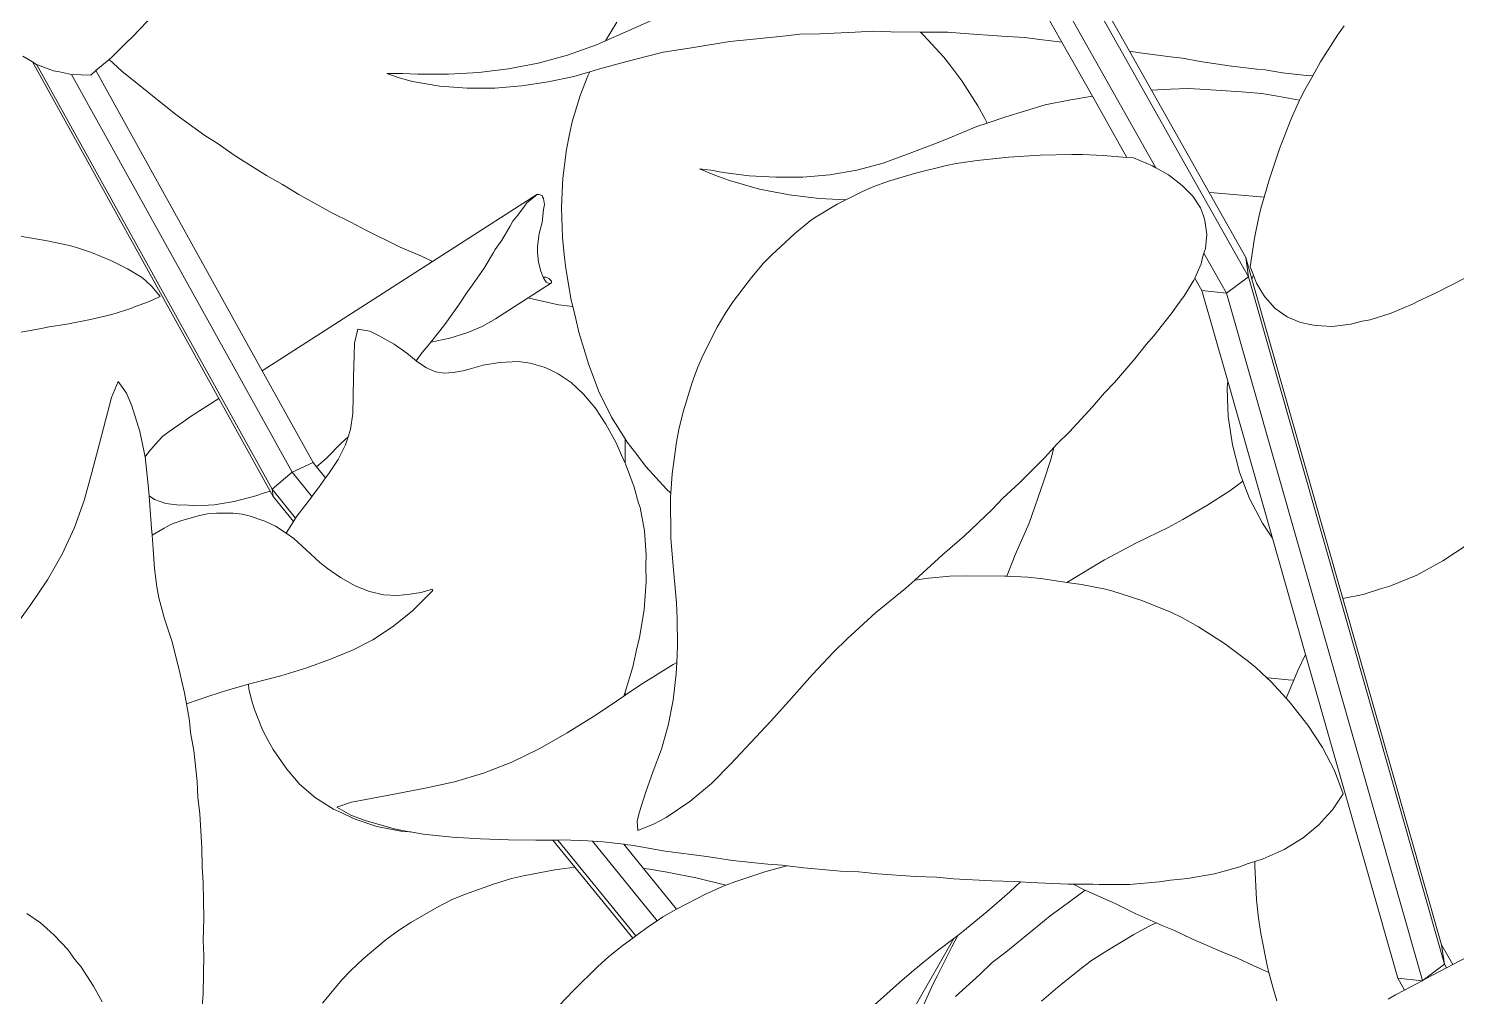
# Model space of a CAD drawing. Header units: metres. Extents: x 12.2 to 77.2, y 18.8 to 35.5.
# Drawn here: x 61.1958 to 61.4757, y 30.0491 to 30.239 of the extents above; entities that cross this region are included whole.
import ezdxf

# ---------------------------------------------------------------- set-up
doc = ezdxf.new("R2010")
doc.units = ezdxf.units.M
doc.layers.add('0inne_gulv', color=7, linetype='Continuous', lineweight=13)

# ---------------------------------------------------------------- blocks, each defined once
blk = doc.blocks.new('One bedroom house rs')
for p, q in [((-9.1878, -1.68776), (-9.12703, -1.7956)), ((-9.14518, -1.77426), (-9.19097, -1.693)), ((-9.15038, -1.75135), (-9.16146, -1.73169)), ((-9.16363, -1.74958), (-9.16942, -1.73931)), ((-9.34575, -1.74851), (-9.34166, -1.74421)), ((-9.25087, -1.74567), (-9.2531, -1.74936)), ((-9.24922, -1.74764), (-9.24379, -1.74522)), ((-9.10958, -1.7482), (-9.1083, -1.7464)), ((-9.34575, -1.74851), (-9.34718, -1.74983)), ((-9.2531, -1.74936), (-9.25482, -1.75012)), ((-9.24922, -1.74764), (-9.2531, -1.74936)), ((-9.22407, -1.74903), (-9.22871, -1.74944)), ((-9.21764, -1.74837), (-9.22407, -1.74903)), ((-9.21764, -1.74837), (-9.21497, -1.74805)), ((-9.21497, -1.74805), (-9.21099, -1.74794)), ((-9.21099, -1.74794), (-9.20416, -1.74764)), ((-9.20069, -1.74744), (-9.20416, -1.74764)), ((-9.19716, -1.74754), (-9.20069, -1.74744)), ((-9.19137, -1.74762), (-9.19716, -1.74754)), ((-9.19066, -1.7483), (-9.19137, -1.74762)), ((-9.19002, -1.74764), (-9.19137, -1.74762)), ((-9.18677, -1.75254), (-9.19066, -1.7483)), ((-9.18597, -1.74764), (-9.19002, -1.74764)), ((-9.18275, -1.7479), (-9.18597, -1.74764)), ((-9.18275, -1.7479), (-9.17539, -1.74841)), ((-9.17539, -1.74841), (-9.17093, -1.74865)), ((-9.16796, -1.74905), (-9.17093, -1.74865)), ((-9.16363, -1.74958), (-9.16796, -1.74905)), ((-9.10958, -1.7482), (-9.11292, -1.75346)), ((-9.34985, -1.75251), (-9.34718, -1.74983)), ((-9.26629, -1.75373), (-9.26052, -1.75216)), ((-9.26052, -1.75216), (-9.25482, -1.75012)), ((-9.24714, -1.7529), (-9.24177, -1.75154)), ((-9.23622, -1.75071), (-9.24177, -1.75154)), ((-9.22871, -1.74944), (-9.23622, -1.75071)), ((-9.15765, -1.76019), (-9.16363, -1.74958)), ((-9.15038, -1.75135), (-9.14833, -1.75168)), ((-9.14607, -1.75901), (-9.15038, -1.75135)), ((-9.14833, -1.75168), (-9.14234, -1.75248)), ((-9.36541, -1.75347), (-9.36728, -1.75233)), ((-9.36453, -1.75401), (-9.36541, -1.75347)), ((-9.32887, -1.81947), (-9.36541, -1.75347)), ((-9.31842, -1.8373), (-9.36453, -1.75401)), ((-9.36444, -1.75407), (-9.36453, -1.75401)), ((-9.36444, -1.75407), (-9.36129, -1.75523)), ((-9.35296, -1.75518), (-9.35038, -1.75297)), ((-9.35038, -1.75297), (-9.34985, -1.75251)), ((-9.35038, -1.75297), (-9.34791, -1.75527)), ((-9.27209, -1.75484), (-9.27793, -1.75552)), ((-9.26629, -1.75373), (-9.27209, -1.75484)), ((-9.25617, -1.75539), (-9.25446, -1.75489)), ((-9.24987, -1.75362), (-9.25446, -1.75489)), ((-9.24987, -1.75362), (-9.24714, -1.7529)), ((-9.18677, -1.75254), (-9.18537, -1.7543)), ((-9.18537, -1.7543), (-9.18325, -1.75716)), ((-9.14234, -1.75248), (-9.14001, -1.75273)), ((-9.13649, -1.75338), (-9.14001, -1.75273)), ((-9.13649, -1.75338), (-9.13084, -1.75425)), ((-9.13084, -1.75425), (-9.12544, -1.75489)), ((-9.12544, -1.75489), (-9.1238, -1.75503)), ((-9.11292, -1.75346), (-9.11446, -1.75618)), ((-9.36129, -1.75523), (-9.36012, -1.75543)), ((-9.36012, -1.75543), (-9.35777, -1.75593)), ((-9.35773, -1.75591), (-9.35777, -1.75593)), ((-9.31451, -1.83397), (-9.35773, -1.75591)), ((-9.35399, -1.75607), (-9.35773, -1.75591)), ((-9.35399, -1.75607), (-9.35296, -1.75518)), ((-9.32038, -1.81403), (-9.35296, -1.75518)), ((-9.3373, -1.76379), (-9.34791, -1.75527)), ((-9.29595, -1.75573), (-9.29287, -1.75571)), ((-9.29595, -1.75573), (-9.2935, -1.75659)), ((-9.29093, -1.75729), (-9.2935, -1.75659)), ((-9.2899, -1.75586), (-9.29287, -1.75571)), ((-9.29093, -1.75729), (-9.28556, -1.75822)), ((-9.2899, -1.75586), (-9.28385, -1.75585)), ((-9.27793, -1.75552), (-9.28385, -1.75585)), ((-9.26949, -1.75816), (-9.26431, -1.7574)), ((-9.26431, -1.7574), (-9.2593, -1.75631)), ((-9.2593, -1.75631), (-9.25617, -1.75539)), ((-9.25657, -1.75619), (-9.25805, -1.76004)), ((-9.25617, -1.75539), (-9.25657, -1.75619)), ((-9.18325, -1.75716), (-9.1801, -1.76208)), ((-9.1238, -1.75503), (-9.12036, -1.75558)), ((-9.12036, -1.75558), (-9.11565, -1.75611)), ((-9.11446, -1.75618), (-9.11601, -1.75891)), ((-9.11446, -1.75618), (-9.11565, -1.75611)), ((-9.28019, -1.75864), (-9.28556, -1.75822)), ((-9.2748, -1.75859), (-9.28019, -1.75864)), ((-9.2748, -1.75859), (-9.26949, -1.75816)), ((-9.25805, -1.76004), (-9.25962, -1.76523)), ((-9.15765, -1.76019), (-9.16224, -1.76099)), ((-9.15089, -1.7722), (-9.15765, -1.76019)), ((-9.14607, -1.75901), (-9.14232, -1.75882)), ((-9.13476, -1.77907), (-9.14607, -1.75901)), ((-9.13886, -1.7587), (-9.14232, -1.75882)), ((-9.13541, -1.75888), (-9.13886, -1.7587)), ((-9.12841, -1.75934), (-9.13541, -1.75888)), ((-9.12444, -1.75966), (-9.12841, -1.75934)), ((-9.12134, -1.76018), (-9.12444, -1.75966)), ((-9.12134, -1.76018), (-9.11702, -1.76096)), ((-9.11601, -1.75891), (-9.11692, -1.76072)), ((-9.17873, -1.76458), (-9.1801, -1.76208)), ((-9.16691, -1.7619), (-9.17461, -1.76422)), ((-9.16224, -1.76099), (-9.16691, -1.7619)), ((-9.11702, -1.76096), (-9.11866, -1.76465)), ((-9.11692, -1.76072), (-9.11702, -1.76096)), ((-9.3373, -1.76379), (-9.3316, -1.76787)), ((-9.26008, -1.76732), (-9.25962, -1.76523)), ((-9.1859, -1.76848), (-9.18029, -1.76611)), ((-9.17829, -1.76545), (-9.18029, -1.76611)), ((-9.17829, -1.76545), (-9.17873, -1.76458)), ((-9.17461, -1.76422), (-9.17829, -1.76545)), ((-9.11866, -1.76465), (-9.12096, -1.77052)), ((-9.3292, -1.7694), (-9.3316, -1.76787)), ((-9.26076, -1.77066), (-9.26008, -1.76732)), ((-9.18875, -1.76962), (-9.1859, -1.76848)), ((-9.32568, -1.77187), (-9.3292, -1.7694)), ((-9.26076, -1.77066), (-9.26145, -1.77625)), ((-9.19864, -1.77331), (-9.19357, -1.77145)), ((-9.18875, -1.76962), (-9.19357, -1.77145)), ((-9.17407, -1.77216), (-9.16787, -1.77176)), ((-9.16169, -1.77161), (-9.16787, -1.77176)), ((-9.16169, -1.77161), (-9.15961, -1.77164)), ((-9.15556, -1.77182), (-9.15961, -1.77164)), ((-9.12295, -1.7764), (-9.12096, -1.77052)), ((-9.32568, -1.77187), (-9.31954, -1.77573)), ((-9.23466, -1.77443), (-9.23166, -1.77567)), ((-9.23466, -1.77443), (-9.23241, -1.7747)), ((-9.20382, -1.77471), (-9.19864, -1.77331)), ((-9.18626, -1.77377), (-9.19206, -1.77521)), ((-9.18626, -1.77377), (-9.18433, -1.77339)), ((-9.18023, -1.7728), (-9.18433, -1.77339)), ((-9.17407, -1.77216), (-9.18023, -1.7728)), ((-9.15089, -1.7722), (-9.15556, -1.77182)), ((-9.14958, -1.7723), (-9.15089, -1.7722)), ((-9.14958, -1.7723), (-9.14589, -1.77388)), ((-9.14518, -1.77426), (-9.14589, -1.77388)), ((-9.1438, -1.775), (-9.14518, -1.77426)), ((-9.31954, -1.77573), (-9.31638, -1.7775)), ((-9.26145, -1.77625), (-9.26159, -1.77901)), ((-9.23002, -1.77515), (-9.23241, -1.7747)), ((-9.2288, -1.77673), (-9.23166, -1.77567)), ((-9.23002, -1.77515), (-9.22492, -1.77578)), ((-9.2288, -1.77673), (-9.2229, -1.7784)), ((-9.21972, -1.7761), (-9.22492, -1.77578)), ((-9.2144, -1.77609), (-9.21972, -1.7761)), ((-9.2144, -1.77609), (-9.20909, -1.77564)), ((-9.20909, -1.77564), (-9.20382, -1.77471)), ((-9.19763, -1.77688), (-9.20081, -1.77802)), ((-9.19763, -1.77688), (-9.19206, -1.77521)), ((-9.14271, -1.77564), (-9.1438, -1.775)), ((-9.14004, -1.77768), (-9.14271, -1.77564)), ((-9.12295, -1.7764), (-9.12398, -1.77998)), ((-9.31638, -1.7775), (-9.31321, -1.77946)), ((-9.31321, -1.77946), (-9.30672, -1.78306)), ((-9.287, -1.79262), (-9.26655, -1.7795)), ((-9.26779, -1.78055), (-9.26684, -1.77978)), ((-9.26684, -1.77978), (-9.26655, -1.7795)), ((-9.26655, -1.7795), (-9.26609, -1.77948)), ((-9.26553, -1.77967), (-9.26609, -1.77948)), ((-9.26542, -1.77992), (-9.26553, -1.77967)), ((-9.26521, -1.78029), (-9.26542, -1.77992)), ((-9.26159, -1.77901), (-9.26171, -1.78201)), ((-9.21706, -1.77956), (-9.2229, -1.7784)), ((-9.21122, -1.78023), (-9.21706, -1.77956)), ((-9.20597, -1.78051), (-9.20287, -1.77892)), ((-9.20081, -1.77802), (-9.20287, -1.77892)), ((-9.14004, -1.77768), (-9.13796, -1.77983)), ((-9.13647, -1.7821), (-9.13796, -1.77983)), ((-9.13374, -1.77917), (-9.13476, -1.77907)), ((-9.12759, -1.79181), (-9.13476, -1.77907)), ((-9.13374, -1.77917), (-9.12618, -1.77982)), ((-9.12618, -1.77982), (-9.12398, -1.77998)), ((-9.12398, -1.77998), (-9.12462, -1.78222)), ((-9.26894, -1.78179), (-9.27025, -1.78354)), ((-9.26894, -1.78179), (-9.26851, -1.78112)), ((-9.26851, -1.78112), (-9.26779, -1.78055)), ((-9.26523, -1.78244), (-9.26548, -1.78494)), ((-9.26506, -1.78143), (-9.26523, -1.78244)), ((-9.26521, -1.78029), (-9.26506, -1.78143)), ((-9.26171, -1.78201), (-9.26152, -1.78794)), ((-9.2077, -1.7814), (-9.21214, -1.78407)), ((-9.20597, -1.78051), (-9.21122, -1.78023)), ((-9.2077, -1.7814), (-9.20597, -1.78051)), ((-9.13588, -1.78369), (-9.13647, -1.7821)), ((-9.12462, -1.78222), (-9.12507, -1.78417)), ((-9.30672, -1.78306), (-9.303, -1.78489)), ((-9.30008, -1.78649), (-9.303, -1.78489)), ((-9.27343, -1.78841), (-9.27177, -1.78571)), ((-9.27177, -1.78571), (-9.27124, -1.78472)), ((-9.27025, -1.78354), (-9.27124, -1.78472)), ((-9.26548, -1.78494), (-9.26612, -1.78712)), ((-9.21297, -1.78466), (-9.21605, -1.78721)), ((-9.21214, -1.78407), (-9.21297, -1.78466)), ((-9.13557, -1.78455), (-9.13588, -1.78369)), ((-9.13523, -1.78729), (-9.13557, -1.78455)), ((-9.12507, -1.78417), (-9.12585, -1.78802)), ((-9.3679, -1.78765), (-9.36283, -1.7885)), ((-9.35816, -1.78949), (-9.36283, -1.7885)), ((-9.29332, -1.78978), (-9.30008, -1.78649)), ((-9.27343, -1.78841), (-9.27473, -1.79029)), ((-9.26642, -1.78969), (-9.26612, -1.78712)), ((-9.26152, -1.78794), (-9.26118, -1.79122)), ((-9.22047, -1.79129), (-9.21605, -1.78721)), ((-9.1355, -1.79009), (-9.13523, -1.78729)), ((-9.1267, -1.79365), (-9.12585, -1.78802)), ((-9.35816, -1.78949), (-9.3568, -1.78985)), ((-9.35387, -1.79085), (-9.3568, -1.78985)), ((-9.35005, -1.79242), (-9.35387, -1.79085)), ((-9.28917, -1.79156), (-9.29332, -1.78978)), ((-9.27501, -1.79087), (-9.27685, -1.79393)), ((-9.27473, -1.79029), (-9.27501, -1.79087)), ((-9.26643, -1.79088), (-9.26642, -1.78969)), ((-9.26643, -1.79088), (-9.26621, -1.79274)), ((-9.26089, -1.79399), (-9.26118, -1.79122)), ((-9.22047, -1.79129), (-9.2221, -1.79296)), ((-9.13577, -1.79096), (-9.13604, -1.7918)), ((-9.1355, -1.79009), (-9.13577, -1.79096)), ((-9.13133, -1.79884), (-9.13577, -1.79096)), ((-9.35005, -1.79242), (-9.34677, -1.79405)), ((-9.34406, -1.79572), (-9.34677, -1.79405)), ((-9.32038, -1.81403), (-9.287, -1.79262)), ((-9.287, -1.79262), (-9.28917, -1.79156)), ((-9.27685, -1.79393), (-9.27914, -1.79722)), ((-9.26573, -1.79453), (-9.26621, -1.79274)), ((-9.25982, -1.80019), (-9.26089, -1.79399)), ((-9.2221, -1.79296), (-9.22447, -1.79575)), ((-9.13756, -1.79586), (-9.13635, -1.79306)), ((-9.13635, -1.79306), (-9.13604, -1.7918)), ((-9.12703, -1.7956), (-9.12759, -1.79181)), ((-9.12637, -1.79608), (-9.12759, -1.79181)), ((-9.1267, -1.79365), (-9.12606, -1.79528)), ((-9.34406, -1.79572), (-9.34335, -1.7963)), ((-9.34192, -1.79757), (-9.34335, -1.7963)), ((-9.26826, -1.79975), (-9.26367, -1.79681)), ((-9.26528, -1.79571), (-9.26573, -1.79453)), ((-9.26528, -1.79571), (-9.26475, -1.79568)), ((-9.26523, -1.79584), (-9.26528, -1.79571)), ((-9.26469, -1.79664), (-9.26523, -1.79584)), ((-9.26422, -1.79598), (-9.26475, -1.79568)), ((-9.26414, -1.79694), (-9.26469, -1.79664)), ((-9.26422, -1.79598), (-9.26367, -1.79647)), ((-9.26414, -1.79694), (-9.26367, -1.79681)), ((-9.26367, -1.79681), (-9.26367, -1.79647)), ((-9.22447, -1.79575), (-9.22804, -1.80047)), ((-9.13971, -1.79947), (-9.13774, -1.79627)), ((-9.13774, -1.79627), (-9.13756, -1.79586)), ((-9.13618, -1.7983), (-9.13756, -1.79586)), ((-9.13133, -1.79884), (-9.12703, -1.7956)), ((-9.12703, -1.7956), (-9.08865, -1.93046)), ((-9.12637, -1.79608), (-9.12606, -1.79528)), ((-9.10854, -1.85872), (-9.12637, -1.79608)), ((-9.12606, -1.79528), (-9.12545, -1.79685)), ((-9.12545, -1.79685), (-9.12442, -1.79861)), ((-9.08453, -1.79584), (-9.09024, -1.79879)), ((-9.3404, -1.79945), (-9.34298, -1.80067)), ((-9.3404, -1.79945), (-9.34192, -1.79757)), ((-9.28171, -1.80095), (-9.28023, -1.79861)), ((-9.27914, -1.79722), (-9.28023, -1.79861)), ((-9.27464, -1.80384), (-9.26826, -1.79975)), ((-9.26807, -1.7998), (-9.26826, -1.79975)), ((-9.14024, -1.80012), (-9.13971, -1.79947)), ((-9.13618, -1.7983), (-9.13133, -1.79884)), ((-9.13112, -1.81608), (-9.13618, -1.7983)), ((-9.09296, -1.93366), (-9.13133, -1.79884)), ((-9.12384, -1.79956), (-9.12442, -1.79861)), ((-9.12384, -1.79956), (-9.12181, -1.80181)), ((-9.09389, -1.80044), (-9.09024, -1.79879)), ((-9.34983, -1.80298), (-9.34615, -1.80181)), ((-9.34615, -1.80181), (-9.34509, -1.80138)), ((-9.34509, -1.80138), (-9.34298, -1.80067)), ((-9.28171, -1.80095), (-9.28458, -1.80498)), ((-9.26807, -1.7998), (-9.26228, -1.8011)), ((-9.25998, -1.80139), (-9.26228, -1.8011)), ((-9.25951, -1.80147), (-9.25998, -1.80139)), ((-9.25951, -1.80147), (-9.25982, -1.80019)), ((-9.25892, -1.80387), (-9.25951, -1.80147)), ((-9.22804, -1.80047), (-9.22947, -1.80259)), ((-9.14217, -1.80291), (-9.14024, -1.80012)), ((-9.11948, -1.80349), (-9.12181, -1.80181)), ((-9.09905, -1.80276), (-9.09479, -1.80093)), ((-9.09479, -1.80093), (-9.09389, -1.80044)), ((-9.36213, -1.8054), (-9.35868, -1.8049)), ((-9.35868, -1.8049), (-9.35402, -1.80401)), ((-9.34983, -1.80298), (-9.35402, -1.80401)), ((-9.28458, -1.80498), (-9.28731, -1.80844)), ((-9.27727, -1.80536), (-9.27464, -1.80384)), ((-9.25831, -1.80646), (-9.25892, -1.80387)), ((-9.23118, -1.80551), (-9.22947, -1.80259)), ((-9.14217, -1.80291), (-9.14559, -1.80721)), ((-9.11948, -1.80349), (-9.11687, -1.80461)), ((-9.11687, -1.80461), (-9.11493, -1.80496)), ((-9.11393, -1.8052), (-9.11493, -1.80496)), ((-9.11393, -1.8052), (-9.11059, -1.80536)), ((-9.10704, -1.80494), (-9.11059, -1.80536)), ((-9.10704, -1.80494), (-9.10479, -1.80435)), ((-9.10479, -1.80435), (-9.1032, -1.80405)), ((-9.09905, -1.80276), (-9.1032, -1.80405)), ((-9.36908, -1.80674), (-9.36374, -1.80576)), ((-9.36374, -1.80576), (-9.36213, -1.8054)), ((-9.30161, -1.80586), (-9.30226, -1.80866)), ((-9.30161, -1.80586), (-9.2993, -1.80626)), ((-9.29755, -1.8071), (-9.2993, -1.80626)), ((-9.29755, -1.8071), (-9.2945, -1.80885)), ((-9.28363, -1.80764), (-9.28731, -1.80844)), ((-9.28024, -1.80661), (-9.28363, -1.80764)), ((-9.28024, -1.80661), (-9.27727, -1.80536)), ((-9.25831, -1.80646), (-9.25638, -1.81286)), ((-9.23387, -1.8108), (-9.23118, -1.80551)), ((-9.14559, -1.80721), (-9.14711, -1.8089)), ((-9.30236, -1.81101), (-9.30226, -1.80866)), ((-9.29203, -1.81057), (-9.2945, -1.80885)), ((-9.29021, -1.81207), (-9.29203, -1.81057)), ((-9.28902, -1.81047), (-9.29021, -1.81207)), ((-9.28785, -1.80912), (-9.28902, -1.81047)), ((-9.28731, -1.80844), (-9.28785, -1.80912)), ((-9.23503, -1.81348), (-9.23387, -1.8108)), ((-9.1493, -1.81173), (-9.14711, -1.8089)), ((-9.30236, -1.81101), (-9.30247, -1.81533)), ((-9.29005, -1.8122), (-9.29021, -1.81207)), ((-9.2882, -1.81345), (-9.29005, -1.8122)), ((-9.2882, -1.81345), (-9.2864, -1.81423)), ((-9.27984, -1.81375), (-9.27707, -1.81293)), ((-9.27707, -1.81293), (-9.27386, -1.81243)), ((-9.27386, -1.81243), (-9.27017, -1.81224)), ((-9.27017, -1.81224), (-9.26787, -1.81258)), ((-9.26787, -1.81258), (-9.26508, -1.81334)), ((-9.26409, -1.81377), (-9.26508, -1.81334)), ((-9.25484, -1.81688), (-9.25638, -1.81286)), ((-9.2361, -1.81634), (-9.23503, -1.81348)), ((-9.15332, -1.81636), (-9.1493, -1.81173)), ((-9.34861, -1.81614), (-9.34994, -1.8193)), ((-9.34861, -1.81614), (-9.347, -1.81845)), ((-9.3104, -1.83207), (-9.32038, -1.81403)), ((-9.30254, -1.8191), (-9.30247, -1.81533)), ((-9.2864, -1.81423), (-9.28464, -1.81453)), ((-9.28295, -1.81437), (-9.28464, -1.81453)), ((-9.28295, -1.81437), (-9.28108, -1.81404)), ((-9.28108, -1.81404), (-9.27984, -1.81375)), ((-9.26238, -1.81463), (-9.26409, -1.81377)), ((-9.26238, -1.81463), (-9.25984, -1.81638)), ((-9.25984, -1.81638), (-9.25873, -1.8174)), ((-9.23787, -1.82212), (-9.2361, -1.81634)), ((-9.15332, -1.81636), (-9.15525, -1.81837)), ((-9.13112, -1.81608), (-9.13122, -1.81738)), ((-9.12235, -1.84691), (-9.13112, -1.81608)), ((-9.35225, -1.82829), (-9.34994, -1.8193)), ((-9.34594, -1.82092), (-9.347, -1.81845)), ((-9.30263, -1.82241), (-9.30254, -1.8191)), ((-9.25873, -1.8174), (-9.25742, -1.81862)), ((-9.25742, -1.81862), (-9.25513, -1.82135)), ((-9.25443, -1.818), (-9.25484, -1.81688)), ((-9.2519, -1.82316), (-9.25443, -1.818)), ((-9.15525, -1.81837), (-9.1576, -1.82115)), ((-9.13122, -1.81738), (-9.13118, -1.81956)), ((-9.34594, -1.82092), (-9.34434, -1.82598)), ((-9.33431, -1.82296), (-9.32887, -1.81947)), ((-9.3188, -1.83765), (-9.32887, -1.81947)), ((-9.25513, -1.82135), (-9.25403, -1.82303)), ((-9.23787, -1.82212), (-9.23869, -1.82557)), ((-9.1576, -1.82115), (-9.16215, -1.82605)), ((-9.13101, -1.82303), (-9.13118, -1.81956)), ((-9.33585, -1.82404), (-9.33859, -1.82597)), ((-9.33431, -1.82296), (-9.33585, -1.82404)), ((-9.30263, -1.82241), (-9.3031, -1.82554)), ((-9.253, -1.82454), (-9.25403, -1.82303)), ((-9.25099, -1.82821), (-9.253, -1.82454)), ((-9.2519, -1.82316), (-9.24923, -1.8274)), ((-9.13101, -1.82303), (-9.13018, -1.82859)), ((-9.34333, -1.8309), (-9.34434, -1.82598)), ((-9.34085, -1.82791), (-9.33993, -1.82692)), ((-9.33859, -1.82597), (-9.33993, -1.82692)), ((-9.30356, -1.82703), (-9.30491, -1.82828)), ((-9.30356, -1.82703), (-9.30403, -1.82855)), ((-9.3031, -1.82554), (-9.30356, -1.82703)), ((-9.24923, -1.83219), (-9.24923, -1.8274)), ((-9.24923, -1.8274), (-9.24882, -1.82806)), ((-9.23869, -1.82557), (-9.23918, -1.82806)), ((-9.16215, -1.82605), (-9.16461, -1.82845)), ((-9.35375, -1.83398), (-9.35225, -1.82829)), ((-9.34333, -1.8309), (-9.34258, -1.82992)), ((-9.34258, -1.82992), (-9.34085, -1.82791)), ((-9.30491, -1.82828), (-9.3078, -1.83118)), ((-9.30403, -1.82855), (-9.30546, -1.83144)), ((-9.24998, -1.83058), (-9.25099, -1.82821)), ((-9.24739, -1.82988), (-9.24882, -1.82806)), ((-9.24521, -1.8328), (-9.24739, -1.82988)), ((-9.24001, -1.83424), (-9.23918, -1.82806)), ((-9.16517, -1.82907), (-9.16696, -1.83104)), ((-9.16574, -1.83128), (-9.16517, -1.82907)), ((-9.16461, -1.82845), (-9.16517, -1.82907)), ((-9.13018, -1.82859), (-9.12882, -1.83391)), ((-9.34332, -1.83095), (-9.34333, -1.8309)), ((-9.34279, -1.83583), (-9.34332, -1.83095)), ((-9.3104, -1.83207), (-9.31451, -1.83397)), ((-9.30971, -1.83291), (-9.3104, -1.83207)), ((-9.30971, -1.83291), (-9.3078, -1.83118)), ((-9.30797, -1.83505), (-9.30971, -1.83291)), ((-9.30546, -1.83144), (-9.30733, -1.83417)), ((-9.24923, -1.83219), (-9.24998, -1.83058)), ((-9.24917, -1.83231), (-9.24923, -1.83219)), ((-9.24917, -1.83231), (-9.24746, -1.8369)), ((-9.24521, -1.8328), (-9.24112, -1.83729)), ((-9.17199, -1.83612), (-9.16696, -1.83104)), ((-9.16723, -1.83585), (-9.16574, -1.83128)), ((-9.35528, -1.83947), (-9.35375, -1.83398)), ((-9.34279, -1.83583), (-9.34256, -1.83859)), ((-9.31451, -1.83397), (-9.31842, -1.8373)), ((-9.31064, -1.83873), (-9.31451, -1.83397)), ((-9.30935, -1.83699), (-9.30797, -1.83505)), ((-9.30797, -1.83505), (-9.30733, -1.83417)), ((-9.24027, -1.83804), (-9.24001, -1.83424)), ((-9.17519, -1.83907), (-9.17199, -1.83612)), ((-9.17006, -1.84396), (-9.16723, -1.83585)), ((-9.12815, -1.83569), (-9.13068, -1.8376)), ((-9.12882, -1.83391), (-9.12821, -1.83554)), ((-9.12821, -1.83554), (-9.12815, -1.83569)), ((-9.12815, -1.83569), (-9.12683, -1.83909)), ((-9.34149, -1.8393), (-9.34256, -1.83859)), ((-9.34256, -1.83859), (-9.34241, -1.8405)), ((-9.32164, -1.83857), (-9.32585, -1.83968)), ((-9.32164, -1.83857), (-9.32012, -1.83804)), ((-9.3188, -1.83765), (-9.32012, -1.83804)), ((-9.31821, -1.83874), (-9.3188, -1.83765)), ((-9.31383, -1.84294), (-9.31842, -1.8373)), ((-9.31842, -1.8373), (-9.31821, -1.83874)), ((-9.31425, -1.8436), (-9.31821, -1.83874)), ((-9.31068, -1.83879), (-9.31361, -1.84259)), ((-9.31064, -1.83873), (-9.31068, -1.83879)), ((-9.30935, -1.83699), (-9.31064, -1.83873)), ((-9.24661, -1.84001), (-9.24746, -1.8369)), ((-9.24027, -1.83804), (-9.24112, -1.83729)), ((-9.24032, -1.8388), (-9.24027, -1.83804)), ((-9.24028, -1.84692), (-9.24032, -1.8388)), ((-9.13524, -1.84051), (-9.13068, -1.8376)), ((-9.3572, -1.84481), (-9.35528, -1.83947)), ((-9.34241, -1.8405), (-9.34208, -1.84492)), ((-9.34149, -1.8393), (-9.33927, -1.84006)), ((-9.33662, -1.8404), (-9.33927, -1.84006)), ((-9.33662, -1.8404), (-9.33563, -1.84037)), ((-9.33342, -1.84054), (-9.33563, -1.84037)), ((-9.32979, -1.84034), (-9.33342, -1.84054)), ((-9.32979, -1.84034), (-9.32585, -1.83968)), ((-9.24632, -1.84089), (-9.24661, -1.84001)), ((-9.24545, -1.84544), (-9.24632, -1.84089)), ((-9.17726, -1.84123), (-9.18273, -1.84641)), ((-9.17726, -1.84123), (-9.17519, -1.83907)), ((-9.13524, -1.84051), (-9.13989, -1.84322)), ((-9.12683, -1.83909), (-9.12432, -1.84396)), ((-9.33961, -1.84491), (-9.33816, -1.84414)), ((-9.33816, -1.84414), (-9.33612, -1.84343)), ((-9.33612, -1.84343), (-9.3327, -1.84244)), ((-9.3327, -1.84244), (-9.33112, -1.84209)), ((-9.33112, -1.84209), (-9.32935, -1.84196)), ((-9.32608, -1.84199), (-9.32935, -1.84196)), ((-9.32429, -1.84218), (-9.32608, -1.84199)), ((-9.32294, -1.84248), (-9.32429, -1.84218)), ((-9.32294, -1.84248), (-9.31986, -1.84352)), ((-9.31986, -1.84352), (-9.3178, -1.8445)), ((-9.3178, -1.8445), (-9.3157, -1.84592)), ((-9.3157, -1.84592), (-9.31425, -1.8436)), ((-9.31425, -1.8436), (-9.31383, -1.84294)), ((-9.31383, -1.84294), (-9.31361, -1.84259)), ((-9.17275, -1.85017), (-9.17006, -1.84396)), ((-9.13989, -1.84322), (-9.14282, -1.84479)), ((-9.12235, -1.84691), (-9.12432, -1.84396)), ((-9.3572, -1.84481), (-9.35958, -1.85001)), ((-9.34208, -1.84492), (-9.34198, -1.84627)), ((-9.33961, -1.84491), (-9.34198, -1.84627)), ((-9.34198, -1.84627), (-9.34177, -1.84904)), ((-9.3157, -1.84592), (-9.31419, -1.84694)), ((-9.31419, -1.84694), (-9.31178, -1.84915)), ((-9.24545, -1.84544), (-9.2451, -1.85024)), ((-9.23977, -1.85312), (-9.24028, -1.84692)), ((-9.18273, -1.84641), (-9.187, -1.85014)), ((-9.14282, -1.84479), (-9.14898, -1.84779)), ((-9.11585, -1.86973), (-9.12235, -1.84691)), ((-9.35958, -1.85001), (-9.36244, -1.85505)), ((-9.34177, -1.84904), (-9.34152, -1.85285)), ((-9.30907, -1.85168), (-9.31178, -1.84915)), ((-9.14898, -1.84779), (-9.1553, -1.85112)), ((-9.08893, -1.85136), (-9.08395, -1.84806)), ((-9.34104, -1.85646), (-9.34152, -1.85285)), ((-9.30761, -1.85283), (-9.30907, -1.85168)), ((-9.30761, -1.85283), (-9.30502, -1.85458)), ((-9.24516, -1.85224), (-9.2451, -1.85024)), ((-9.24509, -1.85543), (-9.24516, -1.85224)), ((-9.187, -1.85014), (-9.19245, -1.8551)), ((-9.17439, -1.85436), (-9.17275, -1.85017)), ((-9.1553, -1.85112), (-9.16265, -1.85558)), ((-9.08893, -1.85136), (-9.09407, -1.85412)), ((-9.36573, -1.8599), (-9.36244, -1.85505)), ((-9.30214, -1.85621), (-9.30502, -1.85458)), ((-9.24509, -1.85543), (-9.2455, -1.86088)), ((-9.23916, -1.85955), (-9.23977, -1.85312)), ((-9.19245, -1.8551), (-9.19423, -1.85671)), ((-9.19245, -1.8551), (-9.18979, -1.85475)), ((-9.18979, -1.85475), (-9.18562, -1.85437)), ((-9.18229, -1.85428), (-9.18562, -1.85437)), ((-9.17478, -1.85435), (-9.18229, -1.85428)), ((-9.17439, -1.85436), (-9.17478, -1.85435)), ((-9.17028, -1.85456), (-9.17439, -1.85436)), ((-9.16728, -1.85489), (-9.17028, -1.85456)), ((-9.16728, -1.85489), (-9.16265, -1.85558)), ((-9.16265, -1.85558), (-9.15981, -1.856)), ((-9.09933, -1.85629), (-9.09407, -1.85412)), ((-9.34104, -1.85646), (-9.34063, -1.85859)), ((-9.29932, -1.85736), (-9.30214, -1.85621)), ((-9.29655, -1.85801), (-9.29932, -1.85736)), ((-9.29387, -1.85816), (-9.29655, -1.85801)), ((-9.29387, -1.85816), (-9.29135, -1.8579)), ((-9.29135, -1.8579), (-9.28926, -1.85753)), ((-9.28764, -1.8571), (-9.28926, -1.85753)), ((-9.28695, -1.85713), (-9.28917, -1.85939)), ((-9.28764, -1.8571), (-9.2871, -1.85688)), ((-9.28695, -1.85713), (-9.2871, -1.85688)), ((-9.19423, -1.85671), (-9.20014, -1.86155)), ((-9.15507, -1.85691), (-9.15981, -1.856)), ((-9.15381, -1.85723), (-9.15507, -1.85691)), ((-9.14795, -1.85914), (-9.15381, -1.85723)), ((-9.10854, -1.85872), (-9.10459, -1.85794)), ((-9.10459, -1.85794), (-9.10114, -1.85682)), ((-9.09933, -1.85629), (-9.10114, -1.85682)), ((-9.36573, -1.8599), (-9.3691, -1.86463)), ((-9.34063, -1.85859), (-9.33953, -1.86274)), ((-9.291, -1.86118), (-9.29484, -1.86429)), ((-9.291, -1.86118), (-9.28917, -1.85939)), ((-9.24644, -1.86642), (-9.2455, -1.86088)), ((-9.23901, -1.86274), (-9.23916, -1.85955)), ((-9.14795, -1.85914), (-9.14228, -1.86142)), ((-9.0892, -1.92668), (-9.10854, -1.85872)), ((-9.338, -1.86721), (-9.33953, -1.86274)), ((-9.23899, -1.86802), (-9.23901, -1.86274)), ((-9.20571, -1.86666), (-9.20014, -1.86155)), ((-9.14012, -1.86246), (-9.14228, -1.86142)), ((-9.13686, -1.86425), (-9.14012, -1.86246)), ((-9.30267, -1.86883), (-9.2987, -1.86681)), ((-9.2987, -1.86681), (-9.29484, -1.86429)), ((-9.24644, -1.86642), (-9.24691, -1.86822)), ((-9.20836, -1.86926), (-9.20571, -1.86666)), ((-9.13686, -1.86425), (-9.13175, -1.86752)), ((-9.33655, -1.87331), (-9.338, -1.86721)), ((-9.30698, -1.87064), (-9.30267, -1.86883)), ((-9.24774, -1.87215), (-9.24691, -1.86822)), ((-9.23899, -1.86802), (-9.23913, -1.87127)), ((-9.20836, -1.86926), (-9.21254, -1.87364)), ((-9.12701, -1.87105), (-9.13175, -1.86752)), ((-9.31166, -1.87231), (-9.3167, -1.87386)), ((-9.30698, -1.87064), (-9.31166, -1.87231)), ((-9.24923, -1.87707), (-9.24774, -1.87215)), ((-9.24621, -1.87563), (-9.23983, -1.87167)), ((-9.23983, -1.87167), (-9.23913, -1.87127)), ((-9.23913, -1.87127), (-9.23922, -1.87348)), ((-9.12701, -1.87105), (-9.1256, -1.87226)), ((-9.12348, -1.87425), (-9.1256, -1.87226)), ((-9.11738, -1.87284), (-9.11585, -1.86973)), ((-9.09779, -1.93317), (-9.11585, -1.86973)), ((-9.3356, -1.87724), (-9.33655, -1.87331)), ((-9.32208, -1.87525), (-9.32309, -1.87554)), ((-9.32208, -1.87525), (-9.3167, -1.87386)), ((-9.23981, -1.87869), (-9.23922, -1.87348)), ((-9.21664, -1.87828), (-9.21254, -1.87364)), ((-9.12348, -1.87425), (-9.12323, -1.87425)), ((-9.12267, -1.87501), (-9.12348, -1.87425)), ((-9.11924, -1.8747), (-9.12323, -1.87425)), ((-9.11966, -1.87828), (-9.12267, -1.87501)), ((-9.11966, -1.87828), (-9.11818, -1.87476)), ((-9.11818, -1.87476), (-9.11924, -1.8747)), ((-9.11818, -1.87476), (-9.11738, -1.87284)), ((-9.33523, -1.8794), (-9.3356, -1.87724)), ((-9.33064, -1.87783), (-9.33523, -1.8794)), ((-9.32738, -1.87679), (-9.33064, -1.87783)), ((-9.32309, -1.87554), (-9.32738, -1.87679)), ((-9.32297, -1.87643), (-9.32309, -1.87554)), ((-9.32247, -1.87859), (-9.32297, -1.87643)), ((-9.25237, -1.87987), (-9.24947, -1.87788)), ((-9.24947, -1.87788), (-9.24923, -1.87707)), ((-9.24947, -1.87788), (-9.24923, -1.87771)), ((-9.24923, -1.87771), (-9.24621, -1.87563)), ((-9.24923, -1.87771), (-9.24923, -1.87707)), ((-9.33465, -1.88273), (-9.33523, -1.8794)), ((-9.3219, -1.88048), (-9.32247, -1.87859)), ((-9.3219, -1.88048), (-9.32029, -1.88448)), ((-9.25546, -1.88188), (-9.25237, -1.87987)), ((-9.24079, -1.88363), (-9.23981, -1.87869)), ((-9.22068, -1.88276), (-9.21664, -1.87828)), ((-9.11878, -1.87923), (-9.11966, -1.87828)), ((-9.11878, -1.87923), (-9.11539, -1.88355)), ((-9.33465, -1.88273), (-9.33441, -1.88502)), ((-9.26061, -1.88505), (-9.25546, -1.88188)), ((-9.24079, -1.88363), (-9.24213, -1.88826)), ((-9.22463, -1.88706), (-9.22068, -1.88276)), ((-9.11252, -1.88795), (-9.11539, -1.88355)), ((-9.33441, -1.88502), (-9.33381, -1.88854)), ((-9.32029, -1.88448), (-9.31913, -1.88672)), ((-9.26061, -1.88505), (-9.26595, -1.88817)), ((-9.33381, -1.88854), (-9.33314, -1.89463)), ((-9.31821, -1.88837), (-9.31913, -1.88672)), ((-9.31558, -1.8922), (-9.31821, -1.88837)), ((-9.27144, -1.89083), (-9.26595, -1.88817)), ((-9.24213, -1.88826), (-9.24373, -1.89258)), ((-9.22849, -1.89116), (-9.22463, -1.88706)), ((-9.11252, -1.88795), (-9.11174, -1.88946)), ((-9.27703, -1.89299), (-9.27144, -1.89083)), ((-9.22849, -1.89116), (-9.23233, -1.89501)), ((-9.11021, -1.89249), (-9.11174, -1.88946)), ((-9.33297, -1.89774), (-9.33314, -1.89463)), ((-9.31558, -1.8922), (-9.31367, -1.89445)), ((-9.31367, -1.89445), (-9.3131, -1.89511)), ((-9.2827, -1.89466), (-9.28843, -1.89591)), ((-9.27703, -1.89299), (-9.2827, -1.89466)), ((-9.24373, -1.89258), (-9.24518, -1.89667)), ((-9.10848, -1.89703), (-9.11021, -1.89249)), ((-9.3131, -1.89511), (-9.30996, -1.89781)), ((-9.30004, -1.89814), (-9.2942, -1.89705)), ((-9.28843, -1.89591), (-9.2942, -1.89705)), ((-9.24642, -1.90055), (-9.24518, -1.89667)), ((-9.23233, -1.89501), (-9.23653, -1.89851)), ((-9.10848, -1.89703), (-9.11055, -1.90019)), ((-9.3326, -1.90099), (-9.33297, -1.89774)), ((-9.30996, -1.89781), (-9.30643, -1.90004)), ((-9.30643, -1.90004), (-9.30489, -1.90073)), ((-9.30575, -1.89963), (-9.30289, -1.89865)), ((-9.30575, -1.89963), (-9.303, -1.9012)), ((-9.30004, -1.89814), (-9.30289, -1.89865)), ((-9.2412, -1.90166), (-9.23653, -1.89851)), ((-9.11228, -1.90203), (-9.11055, -1.90019)), ((-9.3322, -1.9076), (-9.3326, -1.90099)), ((-9.30238, -1.90194), (-9.30489, -1.90073)), ((-9.30022, -1.90229), (-9.303, -1.9012)), ((-9.30238, -1.90194), (-9.29791, -1.90343)), ((-9.30022, -1.90229), (-9.2945, -1.90393)), ((-9.24642, -1.90055), (-9.2469, -1.90231)), ((-9.24677, -1.9042), (-9.2469, -1.90231)), ((-9.24677, -1.9042), (-9.24368, -1.90299)), ((-9.2412, -1.90166), (-9.24368, -1.90299)), ((-9.11635, -1.90568), (-9.11318, -1.90305)), ((-9.11318, -1.90305), (-9.11228, -1.90203)), ((-9.29791, -1.90343), (-9.29318, -1.90436)), ((-9.29158, -1.90449), (-9.2945, -1.90393)), ((-9.29318, -1.90436), (-9.29158, -1.90449)), ((-9.29158, -1.90449), (-9.2913, -1.90452)), ((-9.28882, -1.90498), (-9.2913, -1.90452)), ((-9.28317, -1.90551), (-9.28882, -1.90498)), ((-9.28317, -1.90551), (-9.27759, -1.90584)), ((-9.27759, -1.90584), (-9.2721, -1.90604)), ((-9.2721, -1.90604), (-9.26673, -1.90613)), ((-9.26673, -1.90613), (-9.26339, -1.90611)), ((-9.26339, -1.90611), (-9.26244, -1.9061)), ((-9.25908, -1.9114), (-9.26339, -1.90611)), ((-9.26244, -1.9061), (-9.26152, -1.90609)), ((-9.24715, -1.9249), (-9.26244, -1.9061)), ((-9.25652, -1.90627), (-9.26152, -1.90609)), ((-9.11635, -1.90568), (-9.12003, -1.90795)), ((-9.33216, -1.91136), (-9.3322, -1.9076)), ((-9.25652, -1.90627), (-9.25564, -1.90633)), ((-9.24295, -1.92192), (-9.25564, -1.90633)), ((-9.25564, -1.90633), (-9.25353, -1.90648)), ((-9.25353, -1.90648), (-9.24948, -1.90694)), ((-9.24923, -1.90725), (-9.24948, -1.90694)), ((-9.24948, -1.90694), (-9.24923, -1.90696)), ((-9.24923, -1.90725), (-9.24923, -1.90696)), ((-9.24923, -1.90696), (-9.24758, -1.90715)), ((-9.24562, -1.91168), (-9.24923, -1.90725)), ((-9.24142, -1.9083), (-9.24758, -1.90715)), ((-9.23322, -1.90931), (-9.24142, -1.9083)), ((-9.12418, -1.90981), (-9.12003, -1.90795)), ((-9.33196, -1.91443), (-9.33216, -1.91136)), ((-9.26302, -1.91196), (-9.25908, -1.9114)), ((-9.24774, -1.92534), (-9.25908, -1.9114)), ((-9.24562, -1.91168), (-9.24446, -1.91179)), ((-9.23914, -1.91964), (-9.24562, -1.91168)), ((-9.22819, -1.91009), (-9.23322, -1.90931)), ((-9.22129, -1.91083), (-9.22819, -1.91009)), ((-9.22188, -1.91236), (-9.21756, -1.91117)), ((-9.22129, -1.91083), (-9.21846, -1.91101)), ((-9.21846, -1.91101), (-9.21741, -1.91115)), ((-9.21756, -1.91117), (-9.21741, -1.91115)), ((-9.21741, -1.91115), (-9.21423, -1.91156)), ((-9.21423, -1.91156), (-9.20704, -1.91218)), ((-9.13372, -1.91272), (-9.12876, -1.91137)), ((-9.12876, -1.91137), (-9.12728, -1.9108)), ((-9.12728, -1.9108), (-9.12578, -1.91032)), ((-9.12579, -1.91117), (-9.12578, -1.91032)), ((-9.12546, -1.9178), (-9.12579, -1.91117)), ((-9.12578, -1.91032), (-9.12418, -1.90981)), ((-9.33196, -1.91443), (-9.33182, -1.92149)), ((-9.27507, -1.91474), (-9.27151, -1.91362)), ((-9.26916, -1.91309), (-9.27151, -1.91362)), ((-9.26302, -1.91196), (-9.26916, -1.91309)), ((-9.24097, -1.91237), (-9.24446, -1.91179)), ((-9.24097, -1.91237), (-9.23506, -1.91359)), ((-9.23506, -1.91359), (-9.22952, -1.91495)), ((-9.22776, -1.91429), (-9.22952, -1.91495)), ((-9.22776, -1.91429), (-9.22188, -1.91236)), ((-9.20342, -1.91235), (-9.20704, -1.91218)), ((-9.19973, -1.91276), (-9.20342, -1.91235)), ((-9.19234, -1.91327), (-9.19973, -1.91276)), ((-9.18818, -1.9134), (-9.19234, -1.91327)), ((-9.18488, -1.91371), (-9.18818, -1.9134)), ((-9.18488, -1.91371), (-9.17738, -1.91413)), ((-9.17738, -1.91413), (-9.17287, -1.91421)), ((-9.17382, -1.91624), (-9.17176, -1.9143)), ((-9.17176, -1.9143), (-9.17287, -1.91421)), ((-9.16987, -1.91445), (-9.17176, -1.9143)), ((-9.16237, -1.91476), (-9.16987, -1.91445)), ((-9.15037, -1.91479), (-9.14458, -1.91433)), ((-9.14458, -1.91433), (-9.14236, -1.91398)), ((-9.13901, -1.91367), (-9.14236, -1.91398)), ((-9.13901, -1.91367), (-9.13372, -1.91272)), ((-9.28073, -1.91679), (-9.28312, -1.91778)), ((-9.28073, -1.91679), (-9.27507, -1.91474)), ((-9.23346, -1.91672), (-9.23905, -1.91959)), ((-9.23016, -1.91519), (-9.23346, -1.91672)), ((-9.22952, -1.91495), (-9.23016, -1.91519)), ((-9.17382, -1.91624), (-9.17834, -1.92019)), ((-9.15906, -1.91596), (-9.16358, -1.91928)), ((-9.16237, -1.91476), (-9.16138, -1.91476)), ((-9.16138, -1.91476), (-9.15758, -1.91475)), ((-9.16138, -1.91476), (-9.15925, -1.91588)), ((-9.15925, -1.91588), (-9.15906, -1.91596)), ((-9.15906, -1.91596), (-9.15308, -1.91861)), ((-9.15758, -1.91475), (-9.15632, -1.91483)), ((-9.15632, -1.91483), (-9.15037, -1.91479)), ((-9.28614, -1.91932), (-9.29125, -1.92227)), ((-9.28312, -1.91778), (-9.28614, -1.91932)), ((-9.24183, -1.92117), (-9.23914, -1.91964)), ((-9.23914, -1.91964), (-9.23905, -1.91959)), ((-9.16595, -1.92096), (-9.16358, -1.91928)), ((-9.15308, -1.91861), (-9.14926, -1.92052)), ((-9.12505, -1.92143), (-9.12546, -1.9178)), ((-9.36381, -1.92237), (-9.3665, -1.92052)), ((-9.36258, -1.92348), (-9.36381, -1.92237)), ((-9.33182, -1.92149), (-9.33194, -1.92578)), ((-9.29125, -1.92227), (-9.29367, -1.92384)), ((-9.24444, -1.92292), (-9.24295, -1.92192)), ((-9.24295, -1.92192), (-9.24183, -1.92117)), ((-9.17834, -1.92019), (-9.18307, -1.92407)), ((-9.16923, -1.92369), (-9.16595, -1.92096)), ((-9.14926, -1.92052), (-9.14511, -1.92236)), ((-9.14677, -1.92311), (-9.14511, -1.92236)), ((-9.14511, -1.92236), (-9.14384, -1.92292)), ((-9.12464, -1.92443), (-9.12505, -1.92143)), ((-9.36114, -1.92474), (-9.36258, -1.92348)), ((-9.35851, -1.9276), (-9.36114, -1.92474)), ((-9.30058, -1.92942), (-9.29607, -1.92564)), ((-9.29367, -1.92384), (-9.29607, -1.92564)), ((-9.24963, -1.92672), (-9.24774, -1.92534)), ((-9.24774, -1.92534), (-9.24715, -1.9249)), ((-9.24715, -1.9249), (-9.24444, -1.92292)), ((-9.20033, -1.95261), (-9.18483, -1.92542)), ((-9.18798, -1.92783), (-9.18483, -1.92542)), ((-9.18405, -1.92482), (-9.18518, -1.92707)), ((-9.18483, -1.92542), (-9.18405, -1.92482)), ((-9.18405, -1.92482), (-9.18307, -1.92407)), ((-9.16923, -1.92369), (-9.17463, -1.92808)), ((-9.15483, -1.92782), (-9.14953, -1.92466)), ((-9.14953, -1.92466), (-9.14677, -1.92311)), ((-9.14155, -1.92382), (-9.14384, -1.92292)), ((-9.13818, -1.92547), (-9.14155, -1.92382)), ((-9.13818, -1.92547), (-9.13227, -1.92805)), ((-9.12464, -1.92443), (-9.1233, -1.93107)), ((-9.35851, -1.9276), (-9.35709, -1.92952)), ((-9.33185, -1.92871), (-9.33194, -1.92578)), ((-9.25252, -1.92899), (-9.24963, -1.92672)), ((-9.18798, -1.92783), (-9.19267, -1.93163)), ((-9.18518, -1.92707), (-9.18803, -1.93264)), ((-9.17463, -1.92808), (-9.17727, -1.93015)), ((-9.15483, -1.92782), (-9.15783, -1.92971)), ((-9.13227, -1.92805), (-9.12922, -1.92924)), ((-9.087, -1.93054), (-9.0892, -1.92668)), ((-9.08865, -1.93046), (-9.0892, -1.92668)), ((-9.08197, -1.92791), (-9.087, -1.93054)), ((-9.35709, -1.92952), (-9.35596, -1.93093)), ((-9.35344, -1.93477), (-9.35596, -1.93093)), ((-9.33198, -1.93611), (-9.33185, -1.92871)), ((-9.30307, -1.93177), (-9.30058, -1.92942)), ((-9.25461, -1.93093), (-9.25933, -1.9356)), ((-9.25461, -1.93093), (-9.25252, -1.92899)), ((-9.17727, -1.93015), (-9.17972, -1.93245)), ((-9.16439, -1.93494), (-9.15979, -1.93121)), ((-9.15783, -1.92971), (-9.15979, -1.93121)), ((-9.12922, -1.92924), (-9.12615, -1.93072)), ((-9.12615, -1.93072), (-9.12303, -1.93208)), ((-9.1233, -1.93107), (-9.12303, -1.93208)), ((-9.0928, -1.93359), (-9.08865, -1.93046)), ((-9.09095, -1.93261), (-9.08823, -1.9312)), ((-9.08865, -1.93046), (-9.08823, -1.9312)), ((-9.08823, -1.9312), (-9.087, -1.93054)), ((-9.30475, -1.93355), (-9.30858, -1.93811)), ((-9.30475, -1.93355), (-9.30307, -1.93177)), ((-9.19546, -1.93402), (-9.201, -1.93899)), ((-9.19267, -1.93163), (-9.19546, -1.93402)), ((-9.18803, -1.93264), (-9.18895, -1.93445)), ((-9.17972, -1.93245), (-9.18448, -1.93681)), ((-9.12303, -1.93208), (-9.12226, -1.93497)), ((-9.09645, -1.93553), (-9.09779, -1.93317)), ((-9.09779, -1.93317), (-9.09298, -1.9337)), ((-9.09298, -1.9337), (-9.09548, -1.93501)), ((-9.09296, -1.93366), (-9.09298, -1.9337)), ((-9.0928, -1.93359), (-9.09296, -1.93366)), ((-9.09095, -1.93261), (-9.0928, -1.93359)), ((-9.35178, -1.93786), (-9.35344, -1.93477)), ((-9.33198, -1.93611), (-9.33229, -1.9409)), ((-9.25933, -1.9356), (-9.26214, -1.93856)), ((-9.18895, -1.93445), (-9.19068, -1.93838)), ((-9.16759, -1.93772), (-9.16439, -1.93494)), ((-9.12148, -1.93766), (-9.12226, -1.93497)), ((-9.09965, -1.93731), (-9.09825, -1.93648)), ((-9.09645, -1.93553), (-9.09825, -1.93648)), ((-9.09548, -1.93501), (-9.09645, -1.93553))]:
    blk.add_line(p, q)

msp = doc.modelspace()

# ---------------------------------------------------------------- block references
at = {"layer": '0inne_gulv'}
msp.add_blockref('One bedroom house rs', (70.562, 31.98587), dxfattribs=at)

doc.saveas('drawing.dxf')
